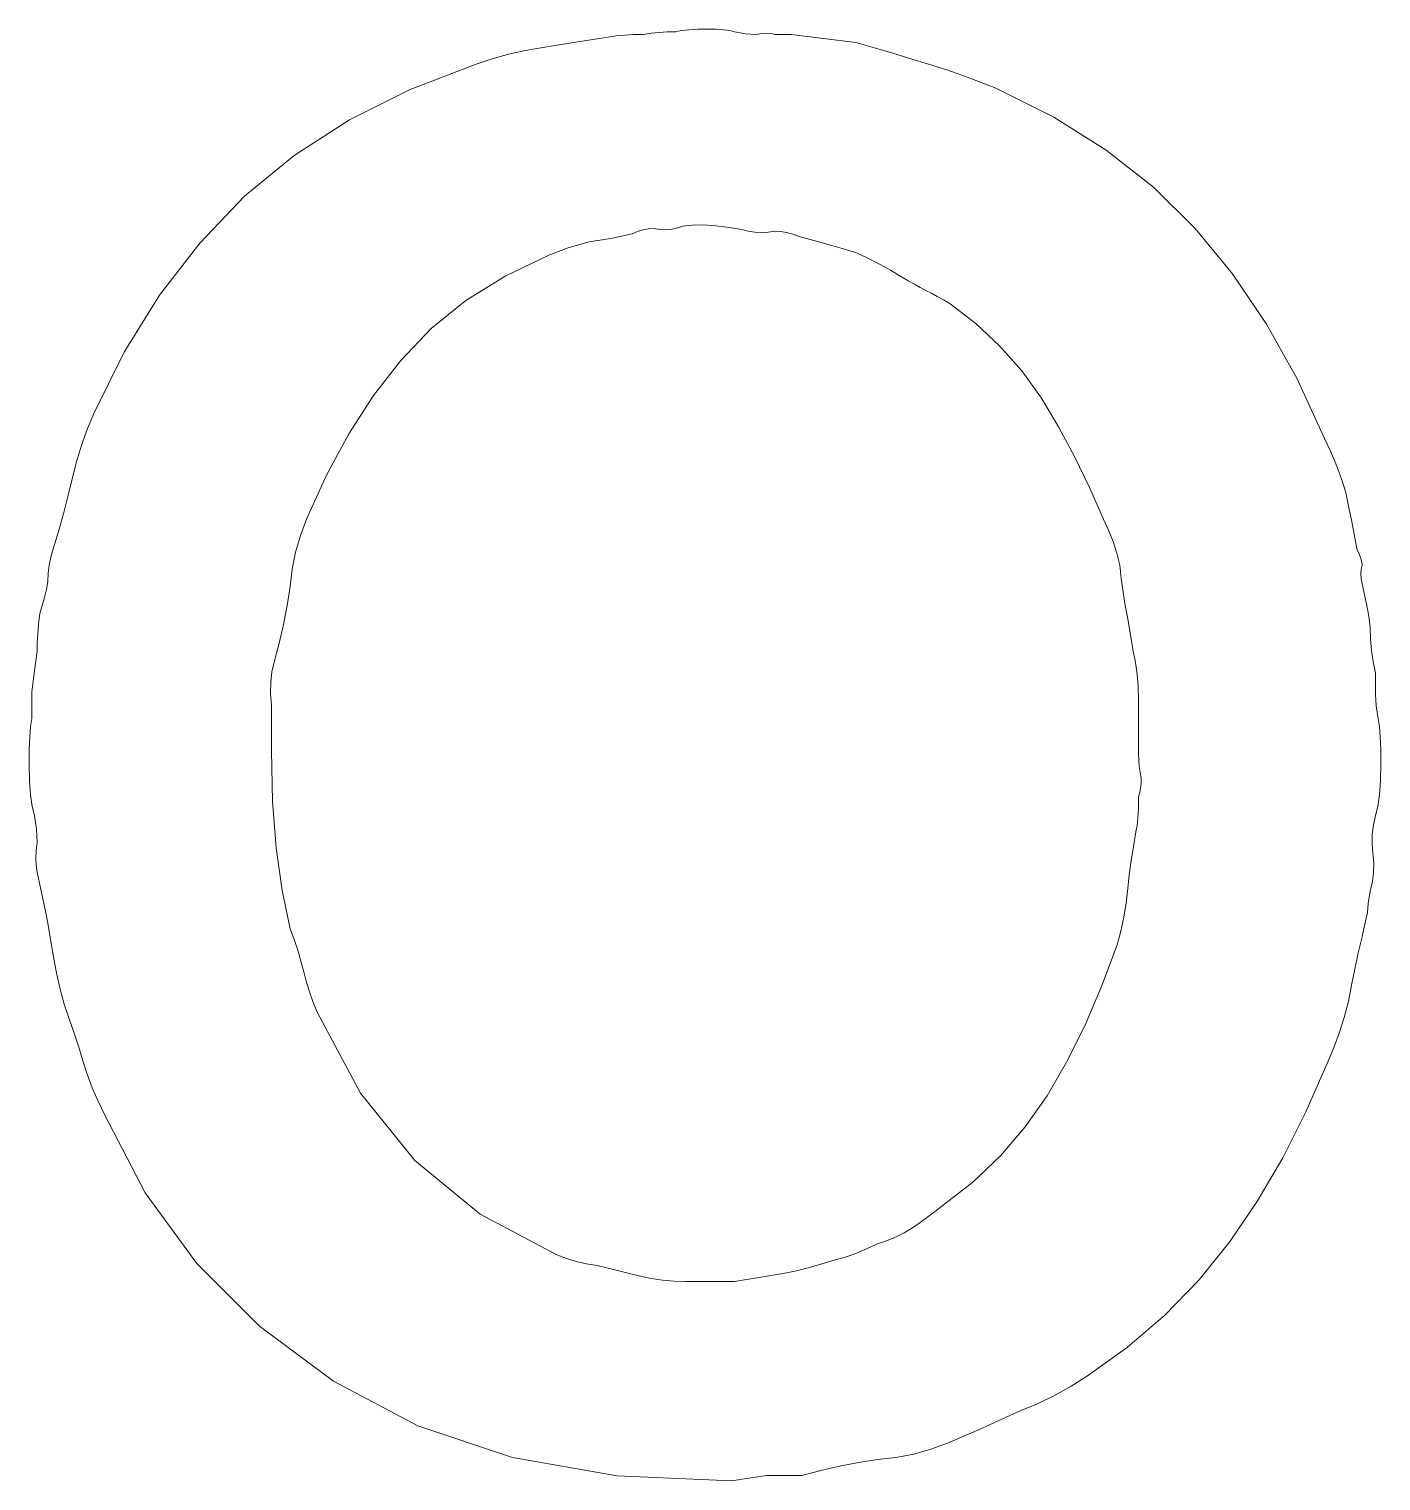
# Model space of a CAD drawing. Header units: millimetres. Extents: x 0 to 160, y 0 to 160.
# Drawn here: x 59.9 to 66.94, y 142.59 to 150.15 of the extents above; entities that cross this region are included whole.
import ezdxf

# ---------------------------------------------------------------- set-up
doc = ezdxf.new("R2010")
doc.units = ezdxf.units.MM
doc.layers.add('TextOutline', color=7, linetype='CONTINUOUS', lineweight=0)

msp = doc.modelspace()

# ---------------------------------------------------------------- linework, layer by layer
at = {"layer": 'TextOutline'}
for p, q in [((63.143, 150.1324), (63.185, 150.1367)), ((63.185, 150.1367), (63.2271, 150.1394)), ((63.2271, 150.1394), (63.2692, 150.1403)), ((63.2692, 150.1403), (63.3008, 150.1464)), ((63.2692, 150.1403), (63.2692, 150.1403)), ((63.2692, 150.1403), (63.2692, 150.1403)), ((63.3008, 150.1464), (63.3393, 150.1508)), ((63.3393, 150.1508), (63.3849, 150.1534)), ((63.3849, 150.1534), (63.4375, 150.1543)), ((63.4375, 150.1543), (63.4375, 150.1543)), ((63.4375, 150.1543), (63.4375, 150.1543)), ((63.4375, 150.1543), (63.4831, 150.1534)), ((63.4831, 150.1534), (63.5217, 150.1508)), ((63.5217, 150.1508), (63.5532, 150.1464)), ((63.5532, 150.1464), (63.5778, 150.1403)), ((63.5778, 150.1403), (63.5778, 150.1403)), ((63.5778, 150.1403), (63.5778, 150.1403)), ((63.5778, 150.1403), (63.6058, 150.1341)), ((63.6058, 150.1341), (63.6339, 150.1297)), ((62.5679, 150.0561), (62.653, 150.0701)), ((62.653, 150.0701), (62.7397, 150.0842)), ((62.7397, 150.0842), (62.8283, 150.0982)), ((62.8283, 150.0982), (62.9186, 150.1122)), ((62.9186, 150.1122), (62.9615, 150.1183)), ((62.9186, 150.1122), (62.9186, 150.1122)), ((62.9186, 150.1122), (62.9186, 150.1122)), ((62.9615, 150.1183), (63.0062, 150.1227)), ((63.0062, 150.1227), (63.0527, 150.1254)), ((63.0527, 150.1254), (63.1009, 150.1262)), ((63.1009, 150.1262), (63.143, 150.1324)), ((63.1009, 150.1262), (63.1009, 150.1262)), ((63.1009, 150.1262), (63.1009, 150.1262)), ((63.6339, 150.1297), (63.6619, 150.1271)), ((63.6619, 150.1271), (63.69, 150.1262)), ((63.69, 150.1262), (63.7171, 150.1315)), ((63.69, 150.1262), (63.69, 150.1262)), ((63.69, 150.1262), (63.69, 150.1262)), ((63.7171, 150.1315), (63.7425, 150.1332)), ((63.7425, 150.1332), (63.7662, 150.1315)), ((63.7662, 150.1315), (63.7881, 150.1262)), ((63.7881, 150.1262), (63.8723, 150.1262)), ((63.8723, 150.1262), (64.2089, 150.0842)), ((64.2089, 150.0842), (64.2089, 150.0842)), ((64.2089, 150.0842), (64.2089, 150.0842)), ((64.2089, 150.0842), (64.3062, 150.0561)), ((62.2313, 149.9719), (62.3102, 149.9982)), ((62.3102, 149.9982), (62.3926, 150.021)), ((62.3926, 150.021), (62.4785, 150.0403)), ((62.4785, 150.0403), (62.5679, 150.0561)), ((62.5679, 150.0561), (62.5679, 150.0561)), ((62.5679, 150.0561), (62.5679, 150.0561)), ((64.3062, 150.0561), (64.4017, 150.0281)), ((64.4017, 150.0281), (64.4955, 150)), ((64.4955, 150), (64.5876, 149.9719)), ((61.8877, 149.8396), (62.2313, 149.9719)), ((62.2313, 149.9719), (62.2313, 149.9719)), ((62.2313, 149.9719), (62.2313, 149.9719)), ((64.5876, 149.9719), (64.5876, 149.9719)), ((64.5876, 149.9719), (64.5876, 149.9719)), ((64.5876, 149.9719), (64.6779, 149.943)), ((64.6779, 149.943), (64.7664, 149.9123)), ((64.7664, 149.9123), (64.8532, 149.8799)), ((61.5721, 149.6809), (61.8877, 149.8396)), ((64.8532, 149.8799), (64.9382, 149.8457)), ((64.9382, 149.8457), (64.9382, 149.8457)), ((64.9382, 149.8457), (64.9382, 149.8457)), ((64.9382, 149.8457), (65.2397, 149.695)), ((61.2846, 149.496), (61.5721, 149.6809)), ((65.2397, 149.695), (65.5132, 149.5231)), ((61.0252, 149.2847), (61.2846, 149.496)), ((65.5132, 149.5231), (65.7587, 149.3303)), ((65.7587, 149.3303), (65.9761, 149.1164)), ((60.792, 149.0401), (61.0252, 149.2847)), ((61.0252, 149.2847), (61.0252, 149.2847)), ((61.0252, 149.2847), (61.0252, 149.2847)), ((63.0448, 149.0884), (62.9887, 149.0752)), ((63.0728, 149.1006), (63.0448, 149.0884)), ((63.0448, 149.0884), (63.0448, 149.0884)), ((63.0448, 149.0884), (63.0448, 149.0884)), ((63.1009, 149.1094), (63.0728, 149.1006)), ((63.1289, 149.1147), (63.1009, 149.1094)), ((63.157, 149.1164), (63.1289, 149.1147)), ((63.185, 149.1112), (63.157, 149.1164)), ((63.157, 149.1164), (63.157, 149.1164)), ((63.157, 149.1164), (63.157, 149.1164)), ((63.2131, 149.1094), (63.185, 149.1112)), ((63.2411, 149.1112), (63.2131, 149.1094)), ((63.2692, 149.1164), (63.2411, 149.1112)), ((63.3086, 149.1278), (63.2692, 149.1164)), ((63.2692, 149.1164), (63.2692, 149.1164)), ((63.2692, 149.1164), (63.2692, 149.1164)), ((63.3569, 149.1339), (63.3086, 149.1278)), ((63.4138, 149.1348), (63.3569, 149.1339)), ((63.4796, 149.1304), (63.4138, 149.1348)), ((63.5374, 149.1234), (63.4796, 149.1304)), ((63.4796, 149.1304), (63.4796, 149.1304)), ((63.4796, 149.1304), (63.4796, 149.1304)), ((63.5848, 149.1164), (63.5374, 149.1234)), ((63.6216, 149.1094), (63.5848, 149.1164)), ((63.6479, 149.1024), (63.6216, 149.1094)), ((63.6829, 149.0971), (63.6479, 149.1024)), ((63.6479, 149.1024), (63.6479, 149.1024)), ((63.6479, 149.1024), (63.6479, 149.1024)), ((63.718, 149.0954), (63.6829, 149.0971)), ((63.7531, 149.0971), (63.718, 149.0954)), ((63.7881, 149.1024), (63.7531, 149.0971)), ((63.8171, 149.1006), (63.7881, 149.1024)), ((63.7881, 149.1024), (63.7881, 149.1024)), ((63.7881, 149.1024), (63.7881, 149.1024)), ((63.8477, 149.0954), (63.8171, 149.1006)), ((63.8802, 149.0866), (63.8477, 149.0954)), ((63.9144, 149.0743), (63.8802, 149.0866)), ((65.9761, 149.1164), (65.9761, 149.1164)), ((65.9761, 149.1164), (65.9761, 149.1164)), ((65.9761, 149.1164), (66.1707, 148.8797)), ((60.5834, 148.7693), (60.792, 149.0401)), ((62.7117, 149.0147), (62.66, 148.9963)), ((62.7652, 149.0314), (62.7117, 149.0147)), ((62.8204, 149.0463), (62.7652, 149.0314)), ((62.8765, 149.0542), (62.8204, 149.0463)), ((62.8204, 149.0463), (62.8204, 149.0463)), ((62.8204, 149.0463), (62.8204, 149.0463)), ((62.9326, 149.0638), (62.8765, 149.0542)), ((62.9887, 149.0752), (62.9326, 149.0638)), ((63.9906, 149.0533), (63.9144, 149.0743)), ((63.9144, 149.0743), (63.9144, 149.0743)), ((63.9144, 149.0743), (63.9144, 149.0743)), ((64.0651, 149.0323), (63.9906, 149.0533)), ((64.1379, 149.0112), (64.0651, 149.0323)), ((64.2089, 148.9902), (64.1379, 149.0112)), ((62.61, 148.9762), (62.383, 148.8683)), ((62.66, 148.9963), (62.61, 148.9762)), ((62.61, 148.9762), (62.61, 148.9762)), ((62.61, 148.9762), (62.61, 148.9762)), ((64.2711, 148.9613), (64.2089, 148.9902)), ((64.2089, 148.9902), (64.2089, 148.9902)), ((64.2089, 148.9902), (64.2089, 148.9902)), ((64.3316, 148.9306), (64.2711, 148.9613)), ((64.3903, 148.8981), (64.3316, 148.9306)), ((62.383, 148.8683), (62.1787, 148.7412)), ((64.4473, 148.864), (64.3903, 148.8981)), ((64.4815, 148.8438), (64.4473, 148.864)), ((64.4473, 148.864), (64.4473, 148.864)), ((64.4473, 148.864), (64.4473, 148.864)), ((66.1707, 148.8797), (66.3477, 148.6185)), ((64.5139, 148.8254), (64.4815, 148.8438)), ((64.5446, 148.8087), (64.5139, 148.8254)), ((64.5735, 148.7938), (64.5446, 148.8087)), ((64.6025, 148.7789), (64.5735, 148.7938)), ((64.5735, 148.7938), (64.5735, 148.7938)), ((64.5735, 148.7938), (64.5735, 148.7938)), ((64.6332, 148.7623), (64.6025, 148.7789)), ((60.3993, 148.4721), (60.5834, 148.7693)), ((62.1787, 148.7412), (61.9973, 148.5948)), ((64.6656, 148.7439), (64.6332, 148.7623)), ((64.6998, 148.7237), (64.6656, 148.7439)), ((64.8348, 148.6194), (64.6998, 148.7237)), ((64.6998, 148.7237), (64.6998, 148.7237)), ((64.6998, 148.7237), (64.6998, 148.7237)), ((61.9973, 148.5948), (61.8386, 148.4292)), ((64.9592, 148.5028), (64.8348, 148.6194)), ((66.3477, 148.6185), (66.5073, 148.3327)), ((60.2397, 148.1487), (60.3993, 148.4721)), ((65.0732, 148.3739), (64.9592, 148.5028)), ((61.8386, 148.4292), (61.6975, 148.246)), ((61.8386, 148.4292), (61.8386, 148.4292)), ((61.8386, 148.4292), (61.8386, 148.4292)), ((65.1766, 148.2328), (65.0732, 148.3739)), ((66.5073, 148.3327), (66.6493, 148.0224)), ((61.6975, 148.246), (61.5686, 148.047)), ((65.2652, 148.0829), (65.1766, 148.2328)), ((65.1766, 148.2328), (65.1766, 148.2328)), ((65.1766, 148.2328), (65.1766, 148.2328)), ((60.2064, 148.0698), (60.2397, 148.1487)), ((60.2397, 148.1487), (60.2397, 148.1487)), ((60.2397, 148.1487), (60.2397, 148.1487)), ((60.1766, 147.9874), (60.2064, 148.0698)), ((61.5686, 148.047), (61.4521, 147.8322)), ((65.3484, 147.9278), (65.2652, 148.0829)), ((66.6493, 148.0224), (66.6493, 148.0224)), ((66.6493, 148.0224), (66.6493, 148.0224)), ((66.6493, 148.0224), (66.6826, 147.9523)), ((60.1503, 147.9015), (60.1766, 147.9874)), ((66.6826, 147.9523), (66.7124, 147.8822)), ((60.1275, 147.8121), (60.1503, 147.9015)), ((65.4265, 147.7674), (65.3484, 147.9278)), ((66.7124, 147.8822), (66.7387, 147.8121)), ((60.1056, 147.7209), (60.1275, 147.8121)), ((60.1275, 147.8121), (60.1275, 147.8121)), ((60.1275, 147.8121), (60.1275, 147.8121)), ((61.4521, 147.8322), (61.3477, 147.6017)), ((66.7387, 147.8121), (66.7615, 147.7419)), ((60.082, 147.6297), (60.1056, 147.7209)), ((65.4992, 147.6017), (65.4265, 147.7674)), ((66.7615, 147.7419), (66.7615, 147.7419)), ((66.7615, 147.7419), (66.7615, 147.7419)), ((66.7615, 147.7419), (66.7755, 147.6709)), ((66.7755, 147.6709), (66.7895, 147.5982)), ((60.0565, 147.5386), (60.082, 147.6297)), ((61.3477, 147.6017), (61.3162, 147.5167)), ((61.3477, 147.6017), (61.3477, 147.6017)), ((61.3477, 147.6017), (61.3477, 147.6017)), ((65.5255, 147.5447), (65.4992, 147.6017)), ((65.4992, 147.6017), (65.4992, 147.6017)), ((65.4992, 147.6017), (65.4992, 147.6017)), ((66.7895, 147.5982), (66.8036, 147.5237)), ((60.0294, 147.4474), (60.0565, 147.5386)), ((61.3162, 147.5167), (61.2916, 147.4299)), ((65.5483, 147.486), (65.5255, 147.5447)), ((66.8036, 147.5237), (66.8176, 147.4474)), ((60.0171, 147.4053), (60.0294, 147.4474)), ((60.0294, 147.4474), (60.0294, 147.4474)), ((60.0294, 147.4474), (60.0294, 147.4474)), ((61.2916, 147.4299), (61.2741, 147.3413)), ((65.5676, 147.4255), (65.5483, 147.486)), ((65.5834, 147.3633), (65.5676, 147.4255)), ((66.8176, 147.4474), (66.8176, 147.4474)), ((66.8176, 147.4474), (66.8176, 147.4474)), ((66.8176, 147.4474), (66.8299, 147.4211)), ((66.8299, 147.4211), (66.8386, 147.3983)), ((60.0031, 147.3212), (60.0083, 147.3633)), ((60.0083, 147.3633), (60.0171, 147.4053)), ((61.2741, 147.3413), (61.2636, 147.2511)), ((65.5913, 147.2931), (65.5834, 147.3633)), ((65.5834, 147.3633), (65.5834, 147.3633)), ((65.5834, 147.3633), (65.5834, 147.3633)), ((66.8386, 147.3983), (66.8439, 147.379)), ((66.8404, 147.3413), (66.8386, 147.3177)), ((66.8456, 147.3633), (66.8404, 147.3413)), ((66.8439, 147.379), (66.8456, 147.3633)), ((66.8456, 147.3633), (66.8456, 147.3633)), ((66.8456, 147.3633), (66.8456, 147.3633)), ((59.9934, 147.237), (60.0013, 147.2791)), ((60.0013, 147.2791), (60.0031, 147.3212)), ((60.0013, 147.2791), (60.0013, 147.2791)), ((60.0013, 147.2791), (60.0013, 147.2791)), ((65.6009, 147.223), (65.5913, 147.2931)), ((66.8386, 147.3177), (66.8404, 147.2923)), ((66.8404, 147.2923), (66.8456, 147.2651)), ((66.8456, 147.2651), (66.8456, 147.2651)), ((66.8456, 147.2651), (66.8456, 147.2651)), ((66.8456, 147.2651), (66.8588, 147.209)), ((59.9724, 147.1529), (59.9838, 147.195)), ((59.9838, 147.195), (59.9934, 147.237)), ((61.2636, 147.2511), (61.2478, 147.1529)), ((61.2636, 147.2511), (61.2636, 147.2511)), ((61.2636, 147.2511), (61.2636, 147.2511)), ((65.6123, 147.1529), (65.6009, 147.223)), ((66.8588, 147.209), (66.8702, 147.1529)), ((59.9531, 147.0565), (59.9592, 147.1108)), ((59.9592, 147.1108), (59.9724, 147.1529)), ((59.9592, 147.1108), (59.9592, 147.1108)), ((59.9592, 147.1108), (59.9592, 147.1108)), ((61.2478, 147.1529), (61.2285, 147.0547)), ((65.6254, 147.0827), (65.6123, 147.1529)), ((66.8702, 147.1529), (66.8798, 147.0968)), ((59.9487, 147.0056), (59.9531, 147.0565)), ((61.2285, 147.0547), (61.2057, 146.9565)), ((65.6535, 146.9144), (65.6254, 147.0827)), ((65.6254, 147.0827), (65.6254, 147.0827)), ((65.6254, 147.0827), (65.6254, 147.0827)), ((66.8798, 147.0968), (66.8877, 147.0407)), ((66.8877, 147.0407), (66.8877, 147.0407)), ((66.8877, 147.0407), (66.8877, 147.0407)), ((66.8877, 147.0407), (66.8895, 146.9784)), ((59.9461, 146.9583), (59.9487, 147.0056)), ((66.8895, 146.9784), (66.8947, 146.918)), ((59.9382, 146.8645), (59.9452, 146.9144)), ((59.9452, 146.9144), (59.9461, 146.9583)), ((59.9452, 146.9144), (59.9452, 146.9144)), ((59.9452, 146.9144), (59.9452, 146.9144)), ((61.2057, 146.9565), (61.1794, 146.8583)), ((65.6658, 146.8566), (65.6535, 146.9144)), ((66.8947, 146.918), (66.9035, 146.8592)), ((59.9242, 146.7593), (59.9312, 146.8128)), ((59.9312, 146.8128), (59.9382, 146.8645)), ((61.1794, 146.8583), (61.168, 146.8075)), ((61.1794, 146.8583), (61.1794, 146.8583)), ((61.1794, 146.8583), (61.1794, 146.8583)), ((65.6745, 146.7952), (65.6658, 146.8566)), ((66.9035, 146.8592), (66.9158, 146.8022)), ((59.9172, 146.7041), (59.9242, 146.7593)), ((61.1619, 146.7532), (61.161, 146.6953)), ((61.168, 146.8075), (61.1619, 146.7532)), ((65.6798, 146.7304), (65.6745, 146.7952)), ((66.9158, 146.8022), (66.9158, 146.8022)), ((66.9158, 146.8022), (66.9158, 146.8022)), ((66.9158, 146.8022), (66.9158, 146.7689)), ((66.9158, 146.7689), (66.9158, 146.7391)), ((66.9158, 146.7391), (66.9158, 146.7128)), ((59.9172, 146.5638), (59.9172, 146.7041)), ((59.9172, 146.7041), (59.9172, 146.7041)), ((59.9172, 146.7041), (59.9172, 146.7041)), ((61.161, 146.6953), (61.1654, 146.6339)), ((65.6815, 146.662), (65.6798, 146.7304)), ((65.6815, 146.5919), (65.6815, 146.662)), ((65.6815, 146.662), (65.6815, 146.662)), ((65.6815, 146.662), (65.6815, 146.662)), ((66.9158, 146.7128), (66.9158, 146.69)), ((66.9158, 146.69), (66.9158, 146.69)), ((66.9158, 146.69), (66.9158, 146.69)), ((66.9158, 146.69), (66.9166, 146.6611)), ((66.9166, 146.6611), (66.9193, 146.6304)), ((61.1654, 146.6339), (61.1654, 146.6339)), ((61.1654, 146.6339), (61.1654, 146.6339)), ((61.1654, 146.6339), (61.1654, 146.5717)), ((65.6815, 146.5217), (65.6815, 146.5919)), ((66.9193, 146.6304), (66.9236, 146.598)), ((66.9236, 146.598), (66.9298, 146.5638)), ((59.9066, 146.4691), (59.911, 146.5226)), ((59.911, 146.5226), (59.9172, 146.5638)), ((61.1654, 146.5717), (61.1654, 146.5112)), ((61.1654, 146.5112), (61.1654, 146.4525)), ((65.6815, 146.4516), (65.6815, 146.5217)), ((66.9298, 146.5638), (66.9298, 146.5638)), ((66.9298, 146.5638), (66.9298, 146.5638)), ((66.9298, 146.5638), (66.9359, 146.5226)), ((66.9359, 146.5226), (66.9403, 146.4691)), ((59.904, 146.4034), (59.9066, 146.4691)), ((61.1654, 146.4525), (61.1654, 146.3955)), ((65.6815, 146.3815), (65.6815, 146.4516)), ((66.9403, 146.4691), (66.9429, 146.4034)), ((59.9031, 146.3254), (59.904, 146.4034)), ((61.1654, 146.3955), (61.1654, 146.3955)), ((61.1654, 146.3955), (61.1654, 146.3955)), ((61.1654, 146.3955), (61.1715, 146.1325)), ((65.6824, 146.3473), (65.6815, 146.3815)), ((65.6815, 146.3815), (65.6815, 146.3815)), ((65.6815, 146.3815), (65.6815, 146.3815)), ((66.9429, 146.4034), (66.9438, 146.3254)), ((59.9049, 146.2404), (59.9031, 146.3254)), ((59.9031, 146.3254), (59.9031, 146.3254)), ((59.9031, 146.3254), (59.9031, 146.3254)), ((65.685, 146.3149), (65.6824, 146.3473)), ((65.6894, 146.2842), (65.685, 146.3149)), ((65.6956, 146.2553), (65.6894, 146.2842)), ((66.9438, 146.3254), (66.9421, 146.2404)), ((66.9438, 146.3254), (66.9438, 146.3254)), ((66.9438, 146.3254), (66.9438, 146.3254)), ((59.9101, 146.1676), (59.9049, 146.2404)), ((65.6921, 146.2027), (65.6947, 146.2281)), ((65.6947, 146.2281), (65.6956, 146.2553)), ((65.6956, 146.2553), (65.6956, 146.2553)), ((65.6956, 146.2553), (65.6956, 146.2553)), ((66.9421, 146.2404), (66.9368, 146.1676)), ((59.9189, 146.1071), (59.9101, 146.1676)), ((61.1715, 146.1325), (61.19, 145.8906)), ((65.6807, 146.0984), (65.6815, 146.1571)), ((65.6815, 146.1571), (65.6877, 146.179)), ((65.6815, 146.1571), (65.6815, 146.1571)), ((65.6815, 146.1571), (65.6815, 146.1571)), ((65.6877, 146.179), (65.6921, 146.2027)), ((66.9368, 146.1676), (66.928, 146.1071)), ((59.9312, 146.0589), (59.9189, 146.1071)), ((59.9312, 146.0589), (59.9312, 146.0589)), ((59.9312, 146.0589), (59.9312, 146.0589)), ((59.9373, 146.0238), (59.9312, 146.0589)), ((65.678, 146.0484), (65.6807, 146.0984)), ((66.9158, 146.0589), (66.9044, 146.0098)), ((66.928, 146.1071), (66.9158, 146.0589)), ((66.9158, 146.0589), (66.9158, 146.0589)), ((66.9158, 146.0589), (66.9158, 146.0589)), ((59.9417, 145.9888), (59.9373, 146.0238)), ((59.9443, 145.9537), (59.9417, 145.9888)), ((65.6675, 145.9748), (65.6736, 146.0072)), ((65.6736, 146.0072), (65.678, 146.0484)), ((66.9044, 146.0098), (66.8982, 145.9607)), ((59.94, 145.8775), (59.9452, 145.9187)), ((59.9452, 145.9187), (59.9443, 145.9537)), ((59.9452, 145.9187), (59.9452, 145.9187)), ((59.9452, 145.9187), (59.9452, 145.9187)), ((65.6544, 145.8985), (65.6675, 145.9748)), ((65.6675, 145.9748), (65.6675, 145.9748)), ((65.6675, 145.9748), (65.6675, 145.9748)), ((66.8982, 145.9607), (66.8974, 145.9116)), ((66.8974, 145.9116), (66.9017, 145.8626)), ((59.9382, 145.838), (59.94, 145.8775)), ((59.94, 145.8003), (59.9382, 145.838)), ((61.19, 145.8906), (61.2206, 145.6697)), ((65.643, 145.824), (65.6544, 145.8985)), ((66.9017, 145.8626), (66.9017, 145.8626)), ((66.9017, 145.8626), (66.9017, 145.8626)), ((66.9017, 145.8626), (66.9061, 145.8135)), ((59.9452, 145.7644), (59.94, 145.8003)), ((59.9654, 145.6741), (59.9452, 145.7644)), ((59.9452, 145.7644), (59.9452, 145.7644)), ((59.9452, 145.7644), (59.9452, 145.7644)), ((65.6254, 145.6802), (65.6333, 145.7512)), ((65.6333, 145.7512), (65.643, 145.824)), ((66.9052, 145.7644), (66.8991, 145.7153)), ((66.9061, 145.8135), (66.9052, 145.7644)), ((59.9838, 145.5856), (59.9654, 145.6741)), ((65.6167, 145.604), (65.6254, 145.6802)), ((65.6254, 145.6802), (65.6254, 145.6802)), ((65.6254, 145.6802), (65.6254, 145.6802)), ((66.8991, 145.7153), (66.8877, 145.6662)), ((61.2206, 145.6697), (61.2636, 145.4698)), ((65.6044, 145.5295), (65.6167, 145.604)), ((66.8772, 145.6031), (66.8746, 145.5768)), ((66.8816, 145.6329), (66.8772, 145.6031)), ((66.8877, 145.6662), (66.8816, 145.6329)), ((66.8877, 145.6662), (66.8877, 145.6662)), ((66.8877, 145.6662), (66.8877, 145.6662)), ((60.0004, 145.4988), (59.9838, 145.5856)), ((65.5886, 145.4567), (65.6044, 145.5295)), ((66.8667, 145.5251), (66.8597, 145.4944)), ((66.8737, 145.554), (66.8667, 145.5251)), ((66.8746, 145.5768), (66.8737, 145.554)), ((66.8737, 145.554), (66.8737, 145.554)), ((66.8737, 145.554), (66.8737, 145.554)), ((60.0153, 145.4137), (60.0004, 145.4988)), ((61.2636, 145.4698), (61.2636, 145.4698)), ((61.2636, 145.4698), (61.2636, 145.4698)), ((61.2636, 145.4698), (61.2837, 145.4137)), ((65.5693, 145.3857), (65.5886, 145.4567)), ((66.8526, 145.462), (66.8456, 145.4278)), ((66.8597, 145.4944), (66.8526, 145.462)), ((60.0302, 145.3243), (60.0153, 145.4137)), ((60.0153, 145.4137), (60.0153, 145.4137)), ((60.0153, 145.4137), (60.0153, 145.4137)), ((61.2837, 145.4137), (61.3022, 145.3576)), ((65.4887, 145.1683), (65.5693, 145.3857)), ((65.5693, 145.3857), (65.5693, 145.3857)), ((65.5693, 145.3857), (65.5693, 145.3857)), ((66.8456, 145.4278), (66.8255, 145.3436)), ((66.8456, 145.4278), (66.8456, 145.4278)), ((66.8456, 145.4278), (66.8456, 145.4278)), ((60.0469, 145.2384), (60.0302, 145.3243)), ((61.3022, 145.3576), (61.3188, 145.3015)), ((61.3188, 145.3015), (61.3337, 145.2454)), ((66.8255, 145.3436), (66.8071, 145.2595)), ((60.0653, 145.156), (60.0469, 145.2384)), ((61.3337, 145.2454), (61.3337, 145.2454)), ((61.3337, 145.2454), (61.3337, 145.2454)), ((61.3337, 145.2454), (61.3486, 145.1902)), ((66.8071, 145.2595), (66.7904, 145.1753)), ((60.0855, 145.0771), (60.0653, 145.156)), ((61.3486, 145.1902), (61.3653, 145.1367)), ((65.401, 144.9649), (65.4887, 145.1683)), ((66.7904, 145.1753), (66.7755, 145.0912)), ((60.1126, 145.0009), (60.0855, 145.0771)), ((60.0855, 145.0771), (60.0855, 145.0771)), ((60.0855, 145.0771), (60.0855, 145.0771)), ((61.3653, 145.1367), (61.3837, 145.085)), ((61.3837, 145.085), (61.4038, 145.0351)), ((66.7755, 145.0912), (66.7527, 145.0079)), ((66.7755, 145.0912), (66.7755, 145.0912)), ((66.7755, 145.0912), (66.7755, 145.0912)), ((60.1381, 144.9264), (60.1126, 145.0009)), ((61.4038, 145.0351), (61.4038, 145.0351)), ((61.4038, 145.0351), (61.4038, 145.0351)), ((61.4038, 145.0351), (61.6291, 144.6143)), ((66.7527, 145.0079), (66.7264, 144.9264)), ((60.1617, 144.8536), (60.1381, 144.9264)), ((65.3064, 144.7756), (65.401, 144.9649)), ((66.7264, 144.9264), (66.6966, 144.8466)), ((60.1836, 144.7826), (60.1617, 144.8536)), ((66.6966, 144.8466), (66.6633, 144.7686)), ((60.2064, 144.7125), (60.1836, 144.7826)), ((60.1836, 144.7826), (60.1836, 144.7826)), ((60.1836, 144.7826), (60.1836, 144.7826)), ((65.2047, 144.6003), (65.3064, 144.7756)), ((66.6633, 144.7686), (66.5529, 144.5161)), ((66.6633, 144.7686), (66.6633, 144.7686)), ((66.6633, 144.7686), (66.6633, 144.7686)), ((60.2327, 144.6424), (60.2064, 144.7125)), ((60.2625, 144.5722), (60.2327, 144.6424)), ((60.2958, 144.5021), (60.2625, 144.5722)), ((61.6291, 144.6143), (61.9123, 144.2637)), ((65.0916, 144.4381), (65.2047, 144.6003)), ((65.2047, 144.6003), (65.2047, 144.6003)), ((65.2047, 144.6003), (65.2047, 144.6003)), ((60.5071, 144.0945), (60.2958, 144.5021)), ((60.2958, 144.5021), (60.2958, 144.5021)), ((60.2958, 144.5021), (60.2958, 144.5021)), ((66.5529, 144.5161), (66.4319, 144.2777)), ((64.9627, 144.2882), (65.0916, 144.4381)), ((61.9123, 144.2637), (62.2532, 143.9832)), ((64.8181, 144.1506), (64.9627, 144.2882)), ((66.4319, 144.2777), (66.3004, 144.0533)), ((60.7762, 143.7272), (60.5071, 144.0945)), ((64.6577, 144.0252), (64.8181, 144.1506)), ((64.6218, 143.9972), (64.6577, 144.0252)), ((64.6577, 144.0252), (64.6577, 144.0252)), ((64.6577, 144.0252), (64.6577, 144.0252)), ((66.3004, 144.0533), (66.1584, 143.8429)), ((62.2532, 143.9832), (62.6521, 143.7728)), ((64.5034, 143.913), (64.5446, 143.9411)), ((64.5446, 143.9411), (64.5841, 143.9691)), ((64.5841, 143.9691), (64.6218, 143.9972)), ((64.3693, 143.8447), (64.4158, 143.864)), ((64.4158, 143.864), (64.4605, 143.8867)), ((64.4605, 143.8867), (64.5034, 143.913)), ((64.5034, 143.913), (64.5034, 143.913)), ((64.5034, 143.913), (64.5034, 143.913)), ((64.2089, 143.7798), (64.265, 143.8026)), ((64.265, 143.8026), (64.3211, 143.8289)), ((64.3211, 143.8289), (64.3693, 143.8447)), ((64.3211, 143.8289), (64.3211, 143.8289)), ((64.3211, 143.8289), (64.3211, 143.8289)), ((66.1584, 143.8429), (65.9962, 143.6413)), ((66.1584, 143.8429), (66.1584, 143.8429)), ((66.1584, 143.8429), (66.1584, 143.8429)), ((61.1032, 143.4002), (60.7762, 143.7272)), ((62.6521, 143.7728), (62.6521, 143.7728)), ((62.6521, 143.7728), (62.6521, 143.7728)), ((62.6521, 143.7728), (62.7021, 143.7535)), ((62.7021, 143.7535), (62.7538, 143.7377)), ((62.7538, 143.7377), (62.8072, 143.7255)), ((62.8072, 143.7255), (62.8625, 143.7167)), ((62.8625, 143.7167), (62.8625, 143.7167)), ((62.8625, 143.7167), (62.8625, 143.7167)), ((62.8625, 143.7167), (62.9186, 143.7027)), ((63.967, 143.7062), (64.0327, 143.7246)), ((64.0327, 143.7246), (64.0967, 143.7447)), ((64.0967, 143.7447), (64.1528, 143.7605)), ((64.0967, 143.7447), (64.0967, 143.7447)), ((64.0967, 143.7447), (64.0967, 143.7447)), ((64.1528, 143.7605), (64.2089, 143.7798)), ((62.9186, 143.7027), (62.9747, 143.6886)), ((62.9747, 143.6886), (63.0308, 143.6746)), ((63.0308, 143.6746), (63.0869, 143.6606)), ((63.0869, 143.6606), (63.0869, 143.6606)), ((63.0869, 143.6606), (63.0869, 143.6606)), ((63.0869, 143.6606), (63.1438, 143.6483)), ((63.1438, 143.6483), (63.2026, 143.6396)), ((63.2026, 143.6396), (63.2631, 143.6343)), ((63.2631, 143.6343), (63.3253, 143.6325)), ((63.5778, 143.6325), (63.8302, 143.6746)), ((63.8302, 143.6746), (63.8995, 143.6895)), ((63.8302, 143.6746), (63.8302, 143.6746)), ((63.8302, 143.6746), (63.8302, 143.6746)), ((63.8995, 143.6895), (63.967, 143.7062)), ((65.9962, 143.6413), (65.8183, 143.4572)), ((63.3253, 143.6325), (63.3253, 143.6325)), ((63.3253, 143.6325), (63.3253, 143.6325)), ((63.3253, 143.6325), (63.3884, 143.6325)), ((63.3884, 143.6325), (63.4515, 143.6325)), ((63.4515, 143.6325), (63.5146, 143.6325)), ((63.5146, 143.6325), (63.5778, 143.6325)), ((65.8183, 143.4572), (65.6246, 143.2907)), ((61.488, 143.1136), (61.1032, 143.4002)), ((65.6246, 143.2907), (65.4151, 143.1417)), ((61.928, 142.8813), (61.488, 143.1136)), ((61.488, 143.1136), (61.488, 143.1136)), ((61.488, 143.1136), (61.488, 143.1136)), ((65.4151, 143.1417), (65.33, 143.0882)), ((65.4151, 143.1417), (65.4151, 143.1417)), ((65.4151, 143.1417), (65.4151, 143.1417)), ((65.2432, 143.04), (65.1547, 142.997)), ((65.33, 143.0882), (65.2432, 143.04)), ((65.0644, 142.9593), (64.9724, 142.9173)), ((65.1547, 142.997), (65.0644, 142.9593)), ((65.0644, 142.9593), (65.0644, 142.9593)), ((65.0644, 142.9593), (65.0644, 142.9593)), ((62.4207, 142.7174), (61.928, 142.8813)), ((64.9724, 142.9173), (64.8786, 142.8752)), ((64.783, 142.8331), (64.6857, 142.791)), ((64.8786, 142.8752), (64.783, 142.8331)), ((64.5104, 142.7349), (64.4175, 142.7174)), ((64.5998, 142.7595), (64.5104, 142.7349)), ((64.6857, 142.791), (64.5998, 142.7595)), ((64.6857, 142.791), (64.6857, 142.791)), ((64.6857, 142.791), (64.6857, 142.791)), ((62.9659, 142.6218), (62.4207, 142.7174)), ((64.1247, 142.6718), (64.0266, 142.649)), ((64.2229, 142.6911), (64.1247, 142.6718)), ((64.3211, 142.7069), (64.2229, 142.6911)), ((64.4175, 142.7174), (64.3211, 142.7069)), ((64.3211, 142.7069), (64.3211, 142.7069)), ((64.3211, 142.7069), (64.3211, 142.7069)), ((63.5637, 142.5947), (62.9659, 142.6218)), ((63.6067, 142.6017), (63.5637, 142.5947)), ((63.5637, 142.5947), (63.5637, 142.5947)), ((63.5637, 142.5947), (63.5637, 142.5947)), ((63.6514, 142.6087), (63.6067, 142.6017)), ((63.6978, 142.6157), (63.6514, 142.6087)), ((63.7461, 142.6227), (63.6978, 142.6157)), ((63.789, 142.6227), (63.7461, 142.6227)), ((63.7461, 142.6227), (63.7461, 142.6227)), ((63.7461, 142.6227), (63.7461, 142.6227)), ((63.8337, 142.6227), (63.789, 142.6227)), ((63.8802, 142.6227), (63.8337, 142.6227)), ((63.9284, 142.6227), (63.8802, 142.6227)), ((64.0266, 142.649), (63.9284, 142.6227)), ((63.9284, 142.6227), (63.9284, 142.6227)), ((63.9284, 142.6227), (63.9284, 142.6227))]:
    msp.add_line(p, q, dxfattribs=at)

doc.saveas('drawing.dxf')
